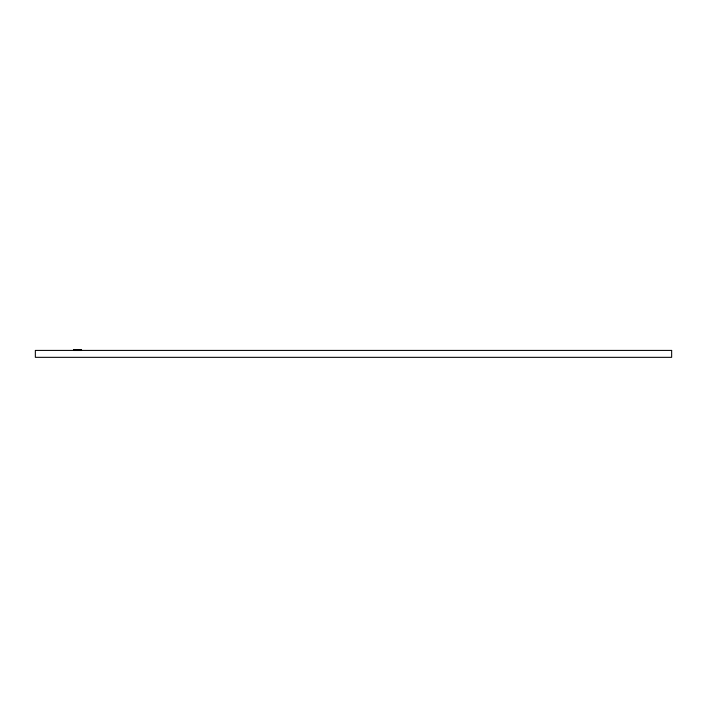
<?xml version="1.0" encoding="UTF-8"?>
<svg xmlns="http://www.w3.org/2000/svg" width="707" height="707" viewBox="0 0 707 707"><rect width="100%" height="100%" fill="white"/><g stroke="black" fill="none" stroke-linecap="round" stroke-linejoin="round"><path stroke-width="1.06" d="M73.537 349.665L81.499 349.665L81.499 350.486L73.537 350.486M81.225 349.665L81.225 350.486M80.571 349.665L80.571 350.486M79.546 349.665L79.546 350.486M78.901 349.665L78.901 350.486M78.733 349.665L78.733 350.486M78.486 349.665L78.486 350.486M78.371 349.665L78.371 350.486M78.062 349.665L78.062 350.486M77.85 349.665L77.85 350.486M77.452 349.665L77.452 350.486M74.633 349.665L74.633 350.486M73.749 349.665L73.749 350.486M73.696 349.665L73.696 350.486M671.65 350.416L35.35 350.416L35.35 357.335L671.65 357.335L671.65 350.416"/></g></svg>
